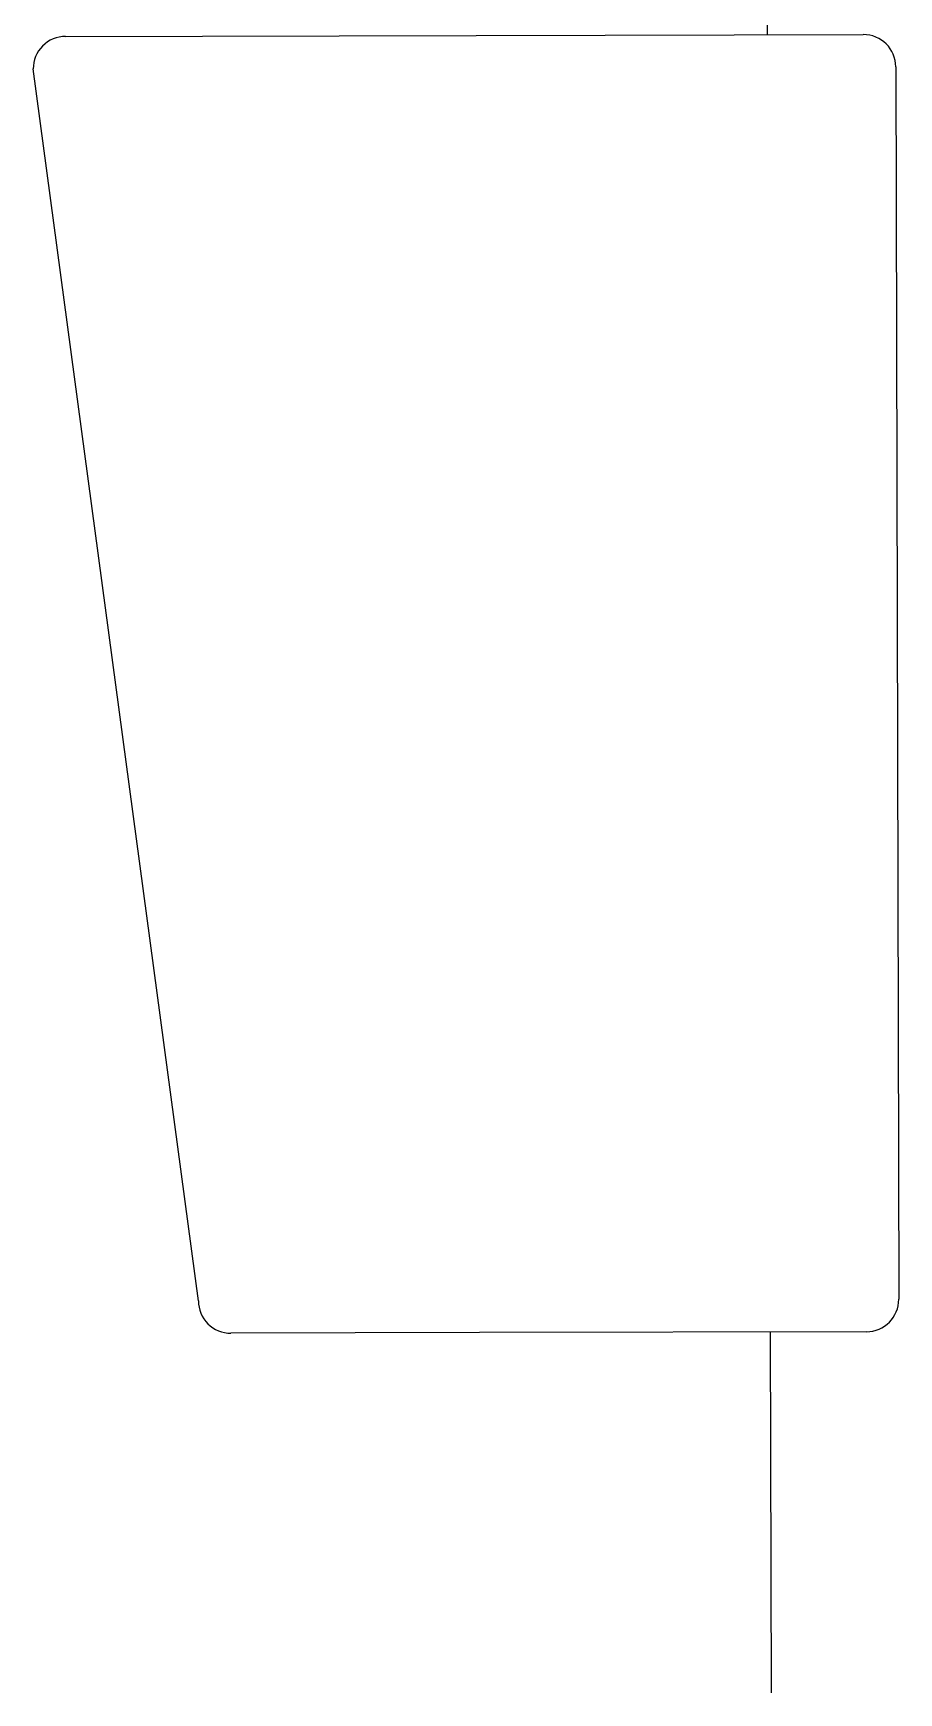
# Model space of a CAD drawing. Header units: inches. Extents: x 164.3 to 247.9, y 15.6 to 56.7.
# Drawn here: x 214.6825 to 214.8631, y 33.2945 to 33.6408 of the extents above; entities that cross this region are included whole.
import ezdxf

# ---------------------------------------------------------------- set-up
doc = ezdxf.new("R2010")
doc.units = ezdxf.units.IN
doc.header["$MEASUREMENT"] = 0
doc.layers.get('0').update_dxf_attribs({"lineweight": 0})

msp = doc.modelspace()

# ---------------------------------------------------------------- linework, layer by layer
at = {"color": 7, "linetype": 'ByBlock', "lineweight": -2}
for p, q in [((214.8356619145623, 33.64051523337355), (214.8351315712661, 33.85950911350287)), ((214.68924011974, 33.64016063982393), (214.7749087591781, 33.64036810584349)), ((214.7749087591781, 33.64036810584349), (214.8556510354458, 33.64056364155854)), ((214.7169490897622, 33.37629562263157), (214.6824890580689, 33.63337680032319)), ((214.8624348749466, 33.63381257988743), (214.8630576537103, 33.37664945762165)), ((214.7755643157714, 33.36967008240583), (214.723732929263, 33.36954456096043)), ((214.8563065920391, 33.36986561812085), (214.7755643157714, 33.36967008240583)), ((214.8364998480147, 33.29450860076187), (214.8363174711556, 33.36981720993586))]:
    msp.add_line(p, q, dxfattribs=at)
for centre, radius, start, end in [((214.6892565086548, 33.63339318923801), 0.006767470430644921, 90.13875443982067, 180.1387544398207), ((214.8556674243607, 33.63379619097259), 0.00676747043065063, 0.1387544398206912, 90.13875443982067), ((214.7237090643633, 33.37630449926397), 0.006759980429057364, 180.0752359753907, 270.2022729042241), ((214.8562902031243, 33.37663306870681), 0.00676747043065634, 270.1387544398207, 0.1387544398206912)]:
    msp.add_arc(centre, radius, start, end, dxfattribs=at)

doc.saveas('drawing.dxf')
